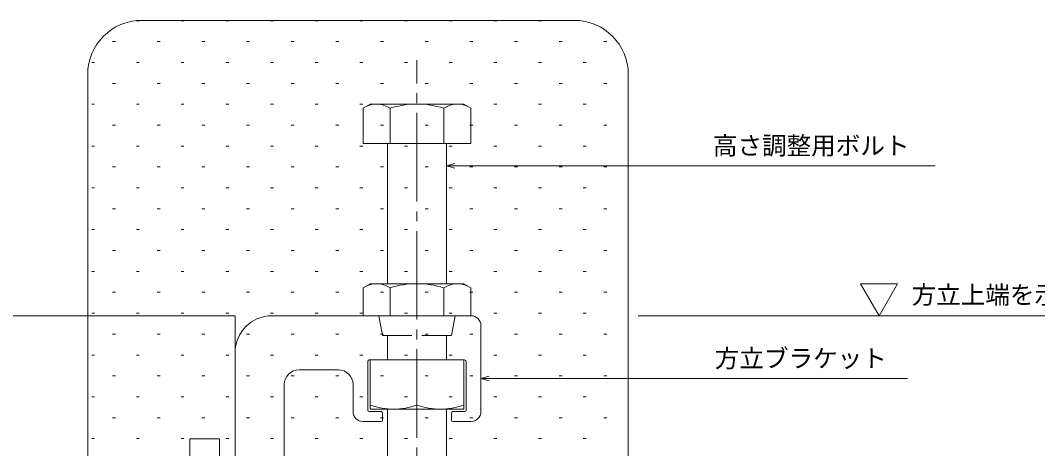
# Model space of a CAD drawing. Units: millimetres, scale not verified. Extents: x -594 to 539, y -420 to 386.
# Drawn here: x -327.9 to -120.9, y 93.5 to 180.5 of the extents above; entities that cross this region are included whole.
import ezdxf
from ezdxf.enums import TextEntityAlignment as Align

# ---------------------------------------------------------------- set-up
doc = ezdxf.new("R2010")
doc.units = ezdxf.units.MM
doc.header["$LTSCALE"] = 2
doc.linetypes.add('CHAIN2', pattern=[12, 9, -1, 1, -1])
doc.linetypes.add('DASHED3', pattern=[4, 3, -1])
for name, color, linetype, lineweight in [('0-2_USER1', 7, 'Continuous', 9), ('0-4_YKK_12', 2, 'Continuous', 9), ('0-5_YKK_13', 4, 'Continuous', 9), ('0-6_YKK_D', 6, 'Continuous', 9), ('0-7_YSS_K', 3, 'Continuous', 9)]:
    doc.layers.add(name, color=color, linetype=linetype, lineweight=lineweight)
doc.styles.add('ＭＳ ゴシック', font='')
doc.styles.get('ＭＳ ゴシック').set_extended_font_data('MS Gothic')

msp = doc.modelspace()

# ---------------------------------------------------------------- linework, layer by layer
at = {"layer": '0-2_USER1', "color": 3}
msp.add_lwpolyline([(-153.213, 120.5), (-156.963, 126.995), (-149.463, 126.995)], close=True, dxfattribs=at)
at = {"layer": '0-4_YKK_12'}
for p, q in [((-284.23, 120.5), (-459.23, 120.5)), ((-284.23, -268), (-284.23, 120.5))]:
    msp.add_line(p, q, dxfattribs=at)
at = {"layer": '0-5_YKK_13', "linetype": 'CHAIN2'}
msp.add_line((-247.23, 71.695), (-247.23, 172.425), dxfattribs=at)
at = {"layer": '0-5_YKK_13'}
for p, q in [((-256.73, 163.5), (-258.2, 162.652)), ((-258.2, 155.5), (-258.2, 162.652)), ((-237.73, 163.5), (-256.73, 163.5)), ((-252.715, 155.5), (-252.715, 162.652)), ((-241.745, 155.5), (-241.745, 162.652)), ((-237.73, 163.5), (-236.26, 162.652)), ((-236.26, 155.5), (-236.26, 162.652)), ((-236.26, 155.5), (-258.2, 155.5)), ((-253.23, 127), (-253.23, 155.5)), ((-241.23, 155.5), (-241.23, 127)), ((-256.73, 127), (-258.2, 126.152)), ((-247.23, 127), (-256.73, 127)), ((-237.73, 127), (-247.23, 127)), ((-237.73, 127), (-236.26, 126.152)), ((-258.2, 120.5), (-258.2, 126.152)), ((-252.715, 120.5), (-252.715, 126.152)), ((-241.745, 120.5), (-241.745, 126.152)), ((-236.26, 120.5), (-236.26, 126.152)), ((-236.23, 120.5), (-276.73, 120.5)), ((-247.23, 120.5), (-258.2, 120.5)), ((-247.23, 120.5), (-236.26, 120.5)), ((-234.23, 101), (-234.23, 118.5)), ((-284.23, 113), (-284.23, -22.5)), ((-257.23, 101.3), (-257.23, 111.2)), ((-237.53, 111.5), (-256.93, 111.5)), ((-256.73, 111.5), (-256.73, 101.5)), ((-237.73, 111.5), (-256.73, 111.5)), ((-247.23, 111.5), (-247.23, 102.323)), ((-237.73, 101.5), (-237.73, 111.5)), ((-237.23, 101.3), (-237.23, 111.2)), ((-271.23, 109.5), (-263.23, 109.5)), ((-274.23, 106.5), (-274.23, 81.171)), ((-260.23, 106.5), (-260.23, 101)), ((-256.73, 101.5), (-247.23, 101.5)), ((-253.23, 77.5), (-253.23, 101.5)), ((-247.23, 101.5), (-237.73, 101.5)), ((-241.23, 101.5), (-241.23, 77.5)), ((-254.53, 101), (-256.93, 101)), ((-254.23, 99.3), (-254.23, 100.7)), ((-240.23, 99.3), (-240.23, 100.7)), ((-237.53, 101), (-239.93, 101)), ((-254.53, 99), (-258.23, 99)), ((-236.23, 99), (-239.93, 99))]:
    msp.add_line(p, q, dxfattribs=at)
at = {"layer": '0-5_YKK_13', "linetype": 'DASHED3'}
for p, q in [((-239.48, 120.5), (-240.185, 116.5)), ((-253.23, 116.5), (-253.23, 111.5)), ((-241.23, 116.5), (-241.23, 111.5)), ((-293.43, 95.5), (-293.43, 46.47))]:
    msp.add_line(p, q, dxfattribs=at)
for points in [[(-254.98, 120.5), (-254.275, 116.5), (-240.185, 116.5)], [(-293.43, 95.5), (-287.43, 95.5), (-287.43, 46.47)]]:
    msp.add_lwpolyline(points, dxfattribs=at)
at = {"layer": '0-5_YKK_13'}
for centre, radius, start, end in [((-255.457, 158.644), 4.856, 55.61574, 124.38425), ((-247.23, 145.349), 18.151, 72.41203, 107.58795), ((-239.003, 158.644), 4.856, 55.61574, 124.38425), ((-255.457, 122.144), 4.856, 55.61574, 124.38425), ((-247.23, 108.849), 18.151, 90, 107.58795), ((-247.23, 108.849), 18.151, 72.41203, 90), ((-239.003, 122.144), 4.856, 55.61574, 124.38425), ((-276.73, 113), 7.5, 90, 180), ((-236.23, 118.5), 2, 0, 90), ((-256.93, 111.2), 0.3, 90, 180), ((-237.53, 111.2), 0.3, 0, 90), ((-271.23, 106.5), 3, 90, 180), ((-263.23, 106.5), 3, 0, 90), ((-251.98, 115.623), 14.123, 250.34714, 289.65285), ((-242.48, 115.623), 14.123, 250.34714, 289.65285), ((-258.23, 101), 2, 180, 270), ((-256.93, 101.3), 0.3, 180, 270), ((-254.53, 100.7), 0.3, 0, 90), ((-239.93, 100.7), 0.3, 90, 180), ((-237.53, 101.3), 0.3, 270, 0), ((-236.23, 101), 2, 270, 0), ((-254.53, 99.3), 0.3, 270, 0), ((-239.93, 99.3), 0.3, 180, 270)]:
    msp.add_arc(centre, radius, start, end, dxfattribs=at)
at = {"layer": '0-6_YKK_D'}
for p, q in [((-241.23, 150.962), (-239.53, 151.417)), ((-241.23, 150.962), (-239.53, 150.962)), ((-239.53, 150.506), (-241.23, 150.962)), ((-239.53, 150.962), (-219.452, 150.962)), ((-219.452, 150.962), (-141.822, 150.962)), ((-202.23, 120.5), (-111.746, 120.5)), ((-202.23, 120.5), (-91.746, 120.5)), ((-234.23, 107.747), (-232.53, 108.203)), ((-234.23, 107.747), (-232.53, 107.747)), ((-232.53, 107.292), (-234.23, 107.747)), ((-232.53, 107.747), (-191.438, 107.747)), ((-191.438, 107.747), (-147.438, 107.747))]:
    msp.add_line(p, q, dxfattribs=at)
at = {"layer": '0-7_YSS_K'}
for p, q in [((-304.327, 180.43), (-303.727, 180.43)), ((-215.23, 180.5), (-303.23, 180.5)), ((-295.237, 180.43), (-294.637, 180.43)), ((-286.147, 180.43), (-285.547, 180.43)), ((-277.057, 180.43), (-276.457, 180.43)), ((-267.967, 180.43), (-267.367, 180.43)), ((-258.877, 180.43), (-258.277, 180.43)), ((-249.787, 180.43), (-249.187, 180.43)), ((-240.697, 180.43), (-240.097, 180.43)), ((-231.607, 180.43), (-231.007, 180.43)), ((-222.517, 180.43), (-221.917, 180.43)), ((-309.172, 176.185), (-308.572, 176.185)), ((-300.082, 176.185), (-299.482, 176.185)), ((-290.992, 176.185), (-290.392, 176.185)), ((-281.902, 176.185), (-281.302, 176.185)), ((-272.812, 176.185), (-272.212, 176.185)), ((-263.722, 176.185), (-263.122, 176.185)), ((-254.632, 176.185), (-254.032, 176.185)), ((-245.542, 176.185), (-244.942, 176.185)), ((-236.452, 176.185), (-235.852, 176.185)), ((-227.362, 176.185), (-226.762, 176.185)), ((-218.272, 176.185), (-217.672, 176.185)), ((-209.182, 176.185), (-208.582, 176.185)), ((-313.417, 171.94), (-312.817, 171.94)), ((-304.327, 171.94), (-303.727, 171.94)), ((-295.237, 171.94), (-294.637, 171.94)), ((-286.147, 171.94), (-285.547, 171.94)), ((-277.057, 171.94), (-276.457, 171.94)), ((-267.967, 171.94), (-267.367, 171.94)), ((-258.877, 171.94), (-258.277, 171.94)), ((-249.787, 171.94), (-249.187, 171.94)), ((-240.697, 171.94), (-240.097, 171.94)), ((-231.607, 171.94), (-231.007, 171.94)), ((-222.517, 171.94), (-221.917, 171.94)), ((-213.427, 171.94), (-212.827, 171.94)), ((-314.23, 169.5), (-314.23, -58.5)), ((-309.172, 167.695), (-308.572, 167.695)), ((-300.082, 167.695), (-299.482, 167.695)), ((-290.992, 167.695), (-290.392, 167.695)), ((-281.902, 167.695), (-281.302, 167.695)), ((-272.812, 167.695), (-272.212, 167.695)), ((-263.722, 167.695), (-263.122, 167.695)), ((-254.632, 167.695), (-254.032, 167.695)), ((-245.542, 167.695), (-244.942, 167.695)), ((-236.452, 167.695), (-235.852, 167.695)), ((-227.362, 167.695), (-226.762, 167.695)), ((-218.272, 167.695), (-217.672, 167.695)), ((-209.182, 167.695), (-208.582, 167.695)), ((-204.23, -58.5), (-204.23, 169.5)), ((-313.417, 163.45), (-312.817, 163.45)), ((-304.327, 163.45), (-303.727, 163.45)), ((-295.237, 163.45), (-294.637, 163.45)), ((-286.147, 163.45), (-285.547, 163.45)), ((-277.057, 163.45), (-276.457, 163.45)), ((-267.967, 163.45), (-267.367, 163.45)), ((-258.877, 163.45), (-258.277, 163.45)), ((-249.787, 163.45), (-249.187, 163.45)), ((-240.697, 163.45), (-240.097, 163.45)), ((-231.607, 163.45), (-231.007, 163.45)), ((-222.517, 163.45), (-221.917, 163.45)), ((-213.427, 163.45), (-212.827, 163.45)), ((-204.337, 163.45), (-204.23, 163.45)), ((-309.172, 159.205), (-308.572, 159.205)), ((-300.082, 159.205), (-299.482, 159.205)), ((-290.992, 159.205), (-290.392, 159.205)), ((-281.902, 159.205), (-281.302, 159.205)), ((-272.812, 159.205), (-272.212, 159.205)), ((-263.722, 159.205), (-263.122, 159.205)), ((-254.632, 159.205), (-254.032, 159.205)), ((-245.542, 159.205), (-244.942, 159.205)), ((-236.452, 159.205), (-235.852, 159.205)), ((-227.362, 159.205), (-226.762, 159.205)), ((-218.272, 159.205), (-217.672, 159.205)), ((-209.182, 159.205), (-208.582, 159.205)), ((-313.417, 154.96), (-312.817, 154.96)), ((-304.327, 154.96), (-303.727, 154.96)), ((-295.237, 154.96), (-294.637, 154.96)), ((-286.147, 154.96), (-285.547, 154.96)), ((-277.057, 154.96), (-276.457, 154.96)), ((-267.967, 154.96), (-267.367, 154.96)), ((-258.877, 154.96), (-258.277, 154.96)), ((-249.787, 154.96), (-249.187, 154.96)), ((-240.697, 154.96), (-240.097, 154.96)), ((-231.607, 154.96), (-231.007, 154.96)), ((-222.517, 154.96), (-221.917, 154.96)), ((-213.427, 154.96), (-212.827, 154.96)), ((-204.337, 154.96), (-204.23, 154.96)), ((-309.172, 150.715), (-308.572, 150.715)), ((-300.082, 150.715), (-299.482, 150.715)), ((-290.992, 150.715), (-290.392, 150.715)), ((-281.902, 150.715), (-281.302, 150.715)), ((-272.812, 150.715), (-272.212, 150.715)), ((-263.722, 150.715), (-263.122, 150.715)), ((-254.632, 150.715), (-254.032, 150.715)), ((-245.542, 150.715), (-244.942, 150.715)), ((-236.452, 150.715), (-235.852, 150.715)), ((-227.362, 150.715), (-226.762, 150.715)), ((-218.272, 150.715), (-217.672, 150.715)), ((-209.182, 150.715), (-208.582, 150.715)), ((-313.417, 146.47), (-312.817, 146.47)), ((-304.327, 146.47), (-303.727, 146.47)), ((-295.237, 146.47), (-294.637, 146.47)), ((-286.147, 146.47), (-285.547, 146.47)), ((-277.057, 146.47), (-276.457, 146.47)), ((-267.967, 146.47), (-267.367, 146.47)), ((-258.877, 146.47), (-258.277, 146.47)), ((-249.787, 146.47), (-249.187, 146.47)), ((-240.697, 146.47), (-240.097, 146.47)), ((-231.607, 146.47), (-231.007, 146.47)), ((-222.517, 146.47), (-221.917, 146.47)), ((-213.427, 146.47), (-212.827, 146.47)), ((-204.337, 146.47), (-204.23, 146.47)), ((-309.172, 142.225), (-308.572, 142.225)), ((-300.082, 142.225), (-299.482, 142.225)), ((-290.992, 142.225), (-290.392, 142.225)), ((-281.902, 142.225), (-281.302, 142.225)), ((-272.812, 142.225), (-272.212, 142.225)), ((-263.722, 142.225), (-263.122, 142.225)), ((-254.632, 142.225), (-254.032, 142.225)), ((-245.542, 142.225), (-244.942, 142.225)), ((-236.452, 142.225), (-235.852, 142.225)), ((-227.362, 142.225), (-226.762, 142.225)), ((-218.272, 142.225), (-217.672, 142.225)), ((-209.182, 142.225), (-208.582, 142.225)), ((-313.417, 137.98), (-312.817, 137.98)), ((-304.327, 137.98), (-303.727, 137.98)), ((-295.237, 137.98), (-294.637, 137.98)), ((-286.147, 137.98), (-285.547, 137.98)), ((-277.057, 137.98), (-276.457, 137.98)), ((-267.967, 137.98), (-267.367, 137.98)), ((-258.877, 137.98), (-258.277, 137.98)), ((-249.787, 137.98), (-249.187, 137.98)), ((-240.697, 137.98), (-240.097, 137.98)), ((-231.607, 137.98), (-231.007, 137.98)), ((-222.517, 137.98), (-221.917, 137.98)), ((-213.427, 137.98), (-212.827, 137.98)), ((-204.337, 137.98), (-204.23, 137.98)), ((-309.172, 133.735), (-308.572, 133.735)), ((-300.082, 133.735), (-299.482, 133.735)), ((-290.992, 133.735), (-290.392, 133.735)), ((-281.902, 133.735), (-281.302, 133.735)), ((-272.812, 133.735), (-272.212, 133.735)), ((-263.722, 133.735), (-263.122, 133.735)), ((-254.632, 133.735), (-254.032, 133.735)), ((-245.542, 133.735), (-244.942, 133.735)), ((-236.452, 133.735), (-235.852, 133.735)), ((-227.362, 133.735), (-226.762, 133.735)), ((-218.272, 133.735), (-217.672, 133.735)), ((-209.182, 133.735), (-208.582, 133.735)), ((-313.417, 129.49), (-312.817, 129.49)), ((-304.327, 129.49), (-303.727, 129.49)), ((-295.237, 129.49), (-294.637, 129.49)), ((-286.147, 129.49), (-285.547, 129.49)), ((-277.057, 129.49), (-276.457, 129.49)), ((-267.967, 129.49), (-267.367, 129.49)), ((-258.877, 129.49), (-258.277, 129.49)), ((-249.787, 129.49), (-249.187, 129.49)), ((-240.697, 129.49), (-240.097, 129.49)), ((-231.607, 129.49), (-231.007, 129.49)), ((-222.517, 129.49), (-221.917, 129.49)), ((-213.427, 129.49), (-212.827, 129.49)), ((-204.337, 129.49), (-204.23, 129.49)), ((-309.172, 125.245), (-308.572, 125.245)), ((-300.082, 125.245), (-299.482, 125.245)), ((-290.992, 125.245), (-290.392, 125.245)), ((-281.902, 125.245), (-281.302, 125.245)), ((-272.812, 125.245), (-272.212, 125.245)), ((-263.722, 125.245), (-263.122, 125.245)), ((-254.632, 125.245), (-254.032, 125.245)), ((-245.542, 125.245), (-244.942, 125.245)), ((-236.452, 125.245), (-235.852, 125.245)), ((-227.362, 125.245), (-226.762, 125.245)), ((-218.272, 125.245), (-217.672, 125.245)), ((-209.182, 125.245), (-208.582, 125.245)), ((-313.417, 121), (-312.817, 121)), ((-304.327, 121), (-303.727, 121)), ((-295.237, 121), (-294.637, 121)), ((-286.147, 121), (-285.547, 121)), ((-277.057, 121), (-276.457, 121)), ((-267.967, 121), (-267.367, 121)), ((-258.877, 121), (-258.277, 121)), ((-249.787, 121), (-249.187, 121)), ((-240.697, 121), (-240.097, 121)), ((-231.607, 121), (-231.007, 121)), ((-222.517, 121), (-221.917, 121)), ((-213.427, 121), (-212.827, 121)), ((-204.337, 121), (-204.23, 121)), ((-309.172, 116.755), (-308.572, 116.755)), ((-300.082, 116.755), (-299.482, 116.755)), ((-290.992, 116.755), (-290.392, 116.755)), ((-281.902, 116.755), (-281.302, 116.755)), ((-272.812, 116.755), (-272.212, 116.755)), ((-263.722, 116.755), (-263.122, 116.755)), ((-254.632, 116.755), (-254.032, 116.755)), ((-245.542, 116.755), (-244.942, 116.755)), ((-236.452, 116.755), (-235.852, 116.755)), ((-227.362, 116.755), (-226.762, 116.755)), ((-218.272, 116.755), (-217.672, 116.755)), ((-209.182, 116.755), (-208.582, 116.755)), ((-313.417, 112.51), (-312.817, 112.51)), ((-304.327, 112.51), (-303.727, 112.51)), ((-295.237, 112.51), (-294.637, 112.51)), ((-286.147, 112.51), (-285.547, 112.51)), ((-277.057, 112.51), (-276.457, 112.51)), ((-267.967, 112.51), (-267.367, 112.51)), ((-258.877, 112.51), (-258.277, 112.51)), ((-249.787, 112.51), (-249.187, 112.51)), ((-240.697, 112.51), (-240.097, 112.51)), ((-231.607, 112.51), (-231.007, 112.51)), ((-222.517, 112.51), (-221.917, 112.51)), ((-213.427, 112.51), (-212.827, 112.51)), ((-204.337, 112.51), (-204.23, 112.51)), ((-309.172, 108.265), (-308.572, 108.265)), ((-300.082, 108.265), (-299.482, 108.265)), ((-290.992, 108.265), (-290.392, 108.265)), ((-281.902, 108.265), (-281.302, 108.265)), ((-272.812, 108.265), (-272.212, 108.265)), ((-263.722, 108.265), (-263.122, 108.265)), ((-254.632, 108.265), (-254.032, 108.265)), ((-245.542, 108.265), (-244.942, 108.265)), ((-236.452, 108.265), (-235.852, 108.265)), ((-227.362, 108.265), (-226.762, 108.265)), ((-218.272, 108.265), (-217.672, 108.265)), ((-209.182, 108.265), (-208.582, 108.265)), ((-313.417, 104.02), (-312.817, 104.02)), ((-304.327, 104.02), (-303.727, 104.02)), ((-295.237, 104.02), (-294.637, 104.02)), ((-286.147, 104.02), (-285.547, 104.02)), ((-277.057, 104.02), (-276.457, 104.02)), ((-267.967, 104.02), (-267.367, 104.02)), ((-258.877, 104.02), (-258.277, 104.02)), ((-249.787, 104.02), (-249.187, 104.02)), ((-240.697, 104.02), (-240.097, 104.02)), ((-231.607, 104.02), (-231.007, 104.02)), ((-222.517, 104.02), (-221.917, 104.02)), ((-213.427, 104.02), (-212.827, 104.02)), ((-204.337, 104.02), (-204.23, 104.02)), ((-309.172, 99.775), (-308.572, 99.775)), ((-300.082, 99.775), (-299.482, 99.775)), ((-290.992, 99.775), (-290.392, 99.775)), ((-281.902, 99.775), (-281.302, 99.775)), ((-272.812, 99.775), (-272.212, 99.775)), ((-263.722, 99.775), (-263.122, 99.775)), ((-254.632, 99.775), (-254.032, 99.775)), ((-245.542, 99.775), (-244.942, 99.775)), ((-236.452, 99.775), (-235.852, 99.775)), ((-227.362, 99.775), (-226.762, 99.775)), ((-218.272, 99.775), (-217.672, 99.775)), ((-209.182, 99.775), (-208.582, 99.775)), ((-313.417, 95.53), (-312.817, 95.53)), ((-304.327, 95.53), (-303.727, 95.53)), ((-295.237, 95.53), (-294.637, 95.53)), ((-286.147, 95.53), (-285.547, 95.53)), ((-277.057, 95.53), (-276.457, 95.53)), ((-267.967, 95.53), (-267.367, 95.53)), ((-258.877, 95.53), (-258.277, 95.53)), ((-249.787, 95.53), (-249.187, 95.53)), ((-240.697, 95.53), (-240.097, 95.53)), ((-231.607, 95.53), (-231.007, 95.53)), ((-222.517, 95.53), (-221.917, 95.53)), ((-213.427, 95.53), (-212.827, 95.53)), ((-204.337, 95.53), (-204.23, 95.53))]:
    msp.add_line(p, q, dxfattribs=at)
for centre, start, end in [((-303.23, 169.5), 90, 180), ((-215.23, 169.5), 0, 90)]:
    msp.add_arc(centre, 11, start, end, dxfattribs=at)

# ---------------------------------------------------------------- texts
at = {"layer": '0-2_USER1', "color": 4, "style": 'ＭＳ ゴシック'}
msp.add_text('方立上端を示す', height=3.666, dxfattribs=at).set_placement((-146.587, 121.803), align=Align.BOTTOM_LEFT)
at = {"layer": '0-6_YKK_D', "color": 4, "style": 'ＭＳ ゴシック'}
for s, p in [('高さ調整用ボルト', (-187.023, 152.122)), ('方立ブラケット', (-186.638, 108.907))]:
    msp.add_text(s, height=3.666, dxfattribs=at).set_placement(p, align=Align.BOTTOM_LEFT)

doc.saveas('drawing.dxf')
